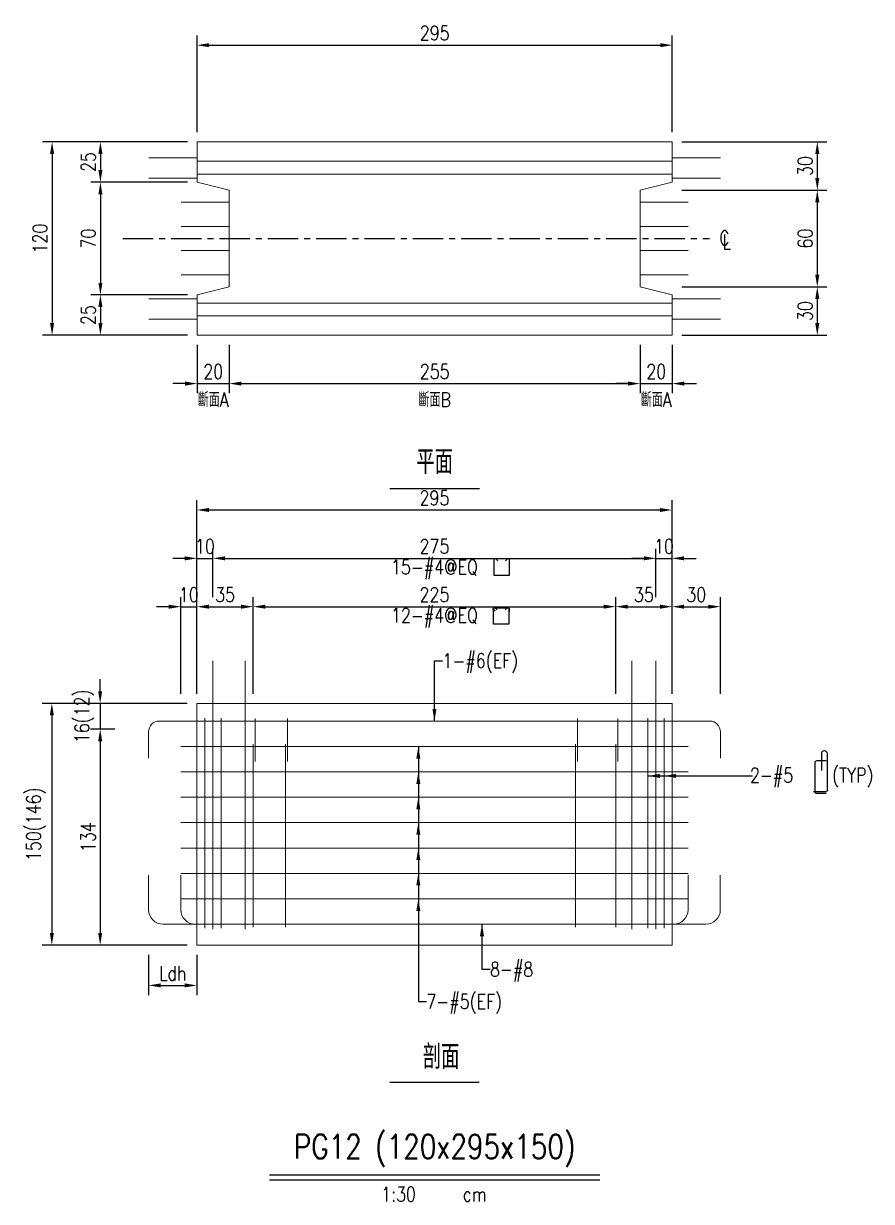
# Model space of a CAD drawing. Extents: x -4754 to 10419, y -19960 to 3841.
# Drawn here: x 6236 to 6762, y 2683 to 3414 of the extents above; entities that cross this region are included whole.
import ezdxf
from ezdxf.enums import TextEntityAlignment as Align

# ---------------------------------------------------------------- set-up
doc = ezdxf.new("R2010")
doc.units = 0
doc.header["$LTSCALE"] = 3
doc.linetypes.add('CENTER', pattern=[2, 1.25, -0.25, 0.25, -0.25])
doc.layers.get('0').update_dxf_attribs({"linetype": 'CONTINUOUS'})
doc.layers.add('HB_0', color=7, linetype='CONTINUOUS', transparency=0.5)
for name, color, linetype in [('HB_DIM', 1, 'CONTINUOUS'), ('HB_TXT_CTEXT', 2, 'CONTINUOUS'), ('鋼筋', 3, 'CONTINUOUS')]:
    doc.layers.add(name, color=color, linetype=linetype)
doc.styles.get("Standard").update_dxf_attribs({"font": 'ROMANS.shx', "width": 0.8, "bigfont": 'LCHINA.shx'})
doc.dimstyles.new('30', dxfattribs={"dimscale": 3, "dimtxt": 3, "dimasz": 2.5, "dimexe": 2, "dimexo": 2, "dimgap": 1, "dimtad": 1, "dimdsep": 46, "dimtxsty": 'Standard', "dimcen": 0, "dimclrd": 256, "dimclre": 256, "dimclrt": 2, "dimadec": 0, "dimazin": 0, "dimtfac": 1, "dimtix": 1, "dimtmove": 2, "dimatfit": 3, "dimfxl": 1, "dimtolj": 1, "dimtzin": 0, "dimarcsym": 0})

# ---------------------------------------------------------------- blocks, each defined once
blk = doc.blocks.new('beam_Topview')
at = {"layer": 'HB_TXT_CTEXT', "color": 4, "linetype": 'Continuous'}
blk.add_line((-27.76, 0), (27.76, 0), dxfattribs=at)
at = {"layer": 'HB_TXT_CTEXT', "color": 4, "linetype": 'Continuous', "width": 0.8}
blk.add_text('平面', height=15, rotation=360, dxfattribs=at).set_placement((0, 16.5), align=Align.MIDDLE)
blk = doc.blocks.new('beam_title')
at = {"layer": 'HB_TXT_CTEXT', "color": 3, "linetype": 'Continuous'}
blk.add_line((-102.52, 3), (102.52, 3), dxfattribs=at)
at = {"layer": 'HB_TXT_CTEXT', "color": 1, "linetype": 'Continuous'}
blk.add_line((-102.52, 0), (102.52, 0), dxfattribs=at)
at = {"color": 3, "linetype": 'Continuous', "width": 0.8}
blk.add_attdef('A', text='', height=15, dxfattribs=at).set_placement((0, 19.49), align=Align.MIDDLE)
at = {"color": 2, "linetype": 'Continuous', "width": 0.8}
for tag, p in [('1:30', (-22.44, -9)), ('CM', (24.84, -9))]:
    blk.add_attdef(tag, text='', height=9, dxfattribs=at).set_placement(p, align=Align.MIDDLE)
blk = doc.blocks.new('*D182')
at = {"layer": 'HB_DIM', "linetype": 'Continuous', "lineweight": -2}
for p, q in [((6343.22, 3346.95), (6343.22, 3406.95)), ((6638.22, 3346.95), (6638.22, 3406.95)), ((6350.72, 3400.95), (6630.72, 3400.95))]:
    blk.add_line(p, q, dxfattribs=at)
at = {"layer": 'HB_DIM'}
for points in [[(6350.72, 3402.2), (6350.72, 3399.7), (6343.22, 3400.95)], [(6630.72, 3399.7), (6630.72, 3402.2), (6638.22, 3400.95)]]:
    blk.add_solid(points, dxfattribs=at)
at = {"layer": 'HB_DIM', "color": 2, "linetype": 'Continuous', "insert": (6490.72, 3408.45), "char_height": 9, "attachment_point": 5, "rotation": 0}
blk.add_mtext('\\A1;295', dxfattribs=at)
blk = doc.blocks.new('*D183')
at = {"layer": 'HB_DIM', "linetype": 'Continuous', "lineweight": -2}
for p, q in [((6343.22, 3214.95), (6343.22, 3184.95)), ((6363.22, 3214.95), (6363.22, 3184.95)), ((6335.72, 3190.95), (6328.22, 3190.95)), ((6343.22, 3190.95), (6363.22, 3190.95)), ((6370.72, 3190.95), (6378.22, 3190.95))]:
    blk.add_line(p, q, dxfattribs=at)
at = {"layer": 'HB_DIM'}
for points in [[(6335.72, 3189.7), (6335.72, 3192.2), (6343.22, 3190.95)], [(6370.72, 3192.2), (6370.72, 3189.7), (6363.22, 3190.95)]]:
    blk.add_solid(points, dxfattribs=at)
at = {"layer": 'HB_DIM', "color": 2, "linetype": 'Continuous', "insert": (6353.22, 3198.45), "char_height": 9, "attachment_point": 5, "rotation": 0}
blk.add_mtext('\\A1;20', dxfattribs=at)
blk = doc.blocks.new('*D184')
at = {"layer": 'HB_DIM', "linetype": 'Continuous', "lineweight": -2}
for p, q in [((6363.22, 3214.95), (6363.22, 3184.95)), ((6618.22, 3214.95), (6618.22, 3184.95)), ((6370.72, 3190.95), (6610.72, 3190.95))]:
    blk.add_line(p, q, dxfattribs=at)
at = {"layer": 'HB_DIM'}
for points in [[(6370.72, 3192.2), (6370.72, 3189.7), (6363.22, 3190.95)], [(6610.72, 3189.7), (6610.72, 3192.2), (6618.22, 3190.95)]]:
    blk.add_solid(points, dxfattribs=at)
at = {"layer": 'HB_DIM', "color": 2, "linetype": 'Continuous', "insert": (6490.72, 3198.45), "char_height": 9, "attachment_point": 5, "rotation": 0}
blk.add_mtext('\\A1;255', dxfattribs=at)
blk = doc.blocks.new('*D185')
at = {"layer": 'HB_DIM', "linetype": 'Continuous', "lineweight": -2}
for p, q in [((6618.22, 3214.95), (6618.22, 3184.95)), ((6638.22, 3214.95), (6638.22, 3184.95)), ((6610.72, 3190.95), (6603.22, 3190.95)), ((6618.22, 3190.95), (6638.22, 3190.95)), ((6645.72, 3190.95), (6653.22, 3190.95))]:
    blk.add_line(p, q, dxfattribs=at)
at = {"layer": 'HB_DIM'}
for points in [[(6610.72, 3189.7), (6610.72, 3192.2), (6618.22, 3190.95)], [(6645.72, 3192.2), (6645.72, 3189.7), (6638.22, 3190.95)]]:
    blk.add_solid(points, dxfattribs=at)
at = {"layer": 'HB_DIM', "color": 2, "linetype": 'Continuous', "insert": (6628.22, 3198.45), "char_height": 9, "attachment_point": 5, "rotation": 0}
blk.add_mtext('\\A1;20', dxfattribs=at)
blk = doc.blocks.new('*D186')
at = {"layer": 'HB_DIM', "linetype": 'Continuous', "lineweight": -2}
for p, q in [((6337.22, 3340.95), (6247.22, 3340.95)), ((6253.22, 3333.45), (6253.22, 3228.45)), ((6337.22, 3220.95), (6247.22, 3220.95))]:
    blk.add_line(p, q, dxfattribs=at)
at = {"layer": 'HB_DIM'}
for points in [[(6254.47, 3333.45), (6251.97, 3333.45), (6253.22, 3340.95)], [(6251.97, 3228.45), (6254.47, 3228.45), (6253.22, 3220.95)]]:
    blk.add_solid(points, dxfattribs=at)
at = {"layer": 'HB_DIM', "color": 2, "linetype": 'Continuous', "insert": (6245.72, 3280.95), "char_height": 9, "attachment_point": 5, "rotation": 90}
blk.add_mtext('\\A1;120', dxfattribs=at)
blk = doc.blocks.new('*D187')
at = {"layer": 'HB_DIM', "linetype": 'Continuous', "lineweight": -2}
for p, q in [((6337.22, 3340.95), (6277.22, 3340.95)), ((6283.22, 3333.45), (6283.22, 3323.45)), ((6337.22, 3315.95), (6277.22, 3315.95))]:
    blk.add_line(p, q, dxfattribs=at)
at = {"layer": 'HB_DIM'}
for points in [[(6284.47, 3333.45), (6281.97, 3333.45), (6283.22, 3340.95)], [(6281.97, 3323.45), (6284.47, 3323.45), (6283.22, 3315.95)]]:
    blk.add_solid(points, dxfattribs=at)
at = {"layer": 'HB_DIM', "color": 2, "linetype": 'Continuous', "insert": (6275.72, 3328.45), "char_height": 9, "attachment_point": 5, "rotation": 90}
blk.add_mtext('\\A1;25', dxfattribs=at)
blk = doc.blocks.new('*D188')
at = {"layer": 'HB_DIM', "linetype": 'Continuous', "lineweight": -2}
for p, q in [((6337.22, 3315.95), (6277.22, 3315.95)), ((6283.22, 3308.45), (6283.22, 3253.45)), ((6337.22, 3245.95), (6277.22, 3245.95))]:
    blk.add_line(p, q, dxfattribs=at)
at = {"layer": 'HB_DIM'}
for points in [[(6284.47, 3308.45), (6281.97, 3308.45), (6283.22, 3315.95)], [(6281.97, 3253.45), (6284.47, 3253.45), (6283.22, 3245.95)]]:
    blk.add_solid(points, dxfattribs=at)
at = {"layer": 'HB_DIM', "color": 2, "linetype": 'Continuous', "insert": (6275.72, 3280.95), "char_height": 9, "attachment_point": 5, "rotation": 90}
blk.add_mtext('\\A1;70', dxfattribs=at)
blk = doc.blocks.new('*D189')
at = {"layer": 'HB_DIM', "linetype": 'Continuous', "lineweight": -2}
for p, q in [((6337.22, 3245.95), (6277.22, 3245.95)), ((6283.22, 3238.45), (6283.22, 3228.45)), ((6337.22, 3220.95), (6277.22, 3220.95))]:
    blk.add_line(p, q, dxfattribs=at)
at = {"layer": 'HB_DIM'}
for points in [[(6284.47, 3238.45), (6281.97, 3238.45), (6283.22, 3245.95)], [(6281.97, 3228.45), (6284.47, 3228.45), (6283.22, 3220.95)]]:
    blk.add_solid(points, dxfattribs=at)
at = {"layer": 'HB_DIM', "color": 2, "linetype": 'Continuous', "insert": (6275.72, 3233.45), "char_height": 9, "attachment_point": 5, "rotation": 90}
blk.add_mtext('\\A1;25', dxfattribs=at)
blk = doc.blocks.new('*D190')
at = {"layer": 'HB_DIM', "linetype": 'Continuous', "lineweight": -2}
for p, q in [((6644.22, 3340.95), (6734.22, 3340.95)), ((6728.22, 3333.45), (6728.22, 3318.45)), ((6644.22, 3310.95), (6734.22, 3310.95))]:
    blk.add_line(p, q, dxfattribs=at)
at = {"layer": 'HB_DIM'}
for points in [[(6729.47, 3333.45), (6726.97, 3333.45), (6728.22, 3340.95)], [(6726.97, 3318.45), (6729.47, 3318.45), (6728.22, 3310.95)]]:
    blk.add_solid(points, dxfattribs=at)
at = {"layer": 'HB_DIM', "color": 2, "linetype": 'Continuous', "insert": (6720.72, 3325.95), "char_height": 9, "attachment_point": 5, "rotation": 90}
blk.add_mtext('\\A1;30', dxfattribs=at)
blk = doc.blocks.new('*D191')
at = {"layer": 'HB_DIM', "linetype": 'Continuous', "lineweight": -2}
for p, q in [((6644.22, 3310.95), (6734.22, 3310.95)), ((6728.22, 3303.45), (6728.22, 3258.45)), ((6644.22, 3250.95), (6734.22, 3250.95))]:
    blk.add_line(p, q, dxfattribs=at)
at = {"layer": 'HB_DIM'}
for points in [[(6729.47, 3303.45), (6726.97, 3303.45), (6728.22, 3310.95)], [(6726.97, 3258.45), (6729.47, 3258.45), (6728.22, 3250.95)]]:
    blk.add_solid(points, dxfattribs=at)
at = {"layer": 'HB_DIM', "color": 2, "linetype": 'Continuous', "insert": (6720.72, 3280.95), "char_height": 9, "attachment_point": 5, "rotation": 90}
blk.add_mtext('\\A1;60', dxfattribs=at)
blk = doc.blocks.new('*D192')
at = {"layer": 'HB_DIM', "linetype": 'Continuous', "lineweight": -2}
for p, q in [((6644.22, 3250.95), (6734.22, 3250.95)), ((6728.22, 3243.45), (6728.22, 3228.45)), ((6644.22, 3220.95), (6734.22, 3220.95))]:
    blk.add_line(p, q, dxfattribs=at)
at = {"layer": 'HB_DIM'}
for points in [[(6729.47, 3243.45), (6726.97, 3243.45), (6728.22, 3250.95)], [(6726.97, 3228.45), (6729.47, 3228.45), (6728.22, 3220.95)]]:
    blk.add_solid(points, dxfattribs=at)
at = {"layer": 'HB_DIM', "color": 2, "linetype": 'Continuous', "insert": (6720.72, 3235.95), "char_height": 9, "attachment_point": 5, "rotation": 90}
blk.add_mtext('\\A1;30', dxfattribs=at)
blk = doc.blocks.new('cl')
at = {"layer": 'HB_TXT_CTEXT', "linetype": 'Continuous', "width": 0.8}
for s, p in [('C', (-0.18, 0.11)), ('L', (0.23, -0.56))]:
    blk.add_text(s, height=2.5, dxfattribs=at).set_placement(p, align=Align.MIDDLE)
blk = doc.blocks.new('beam_SectionSide')
at = {"layer": 'HB_TXT_CTEXT', "color": 4, "linetype": 'Continuous'}
blk.add_line((-27.76, 0), (27.76, 0), dxfattribs=at)
at = {"layer": 'HB_TXT_CTEXT', "color": 4, "linetype": 'Continuous', "width": 0.8}
blk.add_text(' 剖面', height=15, rotation=360, dxfattribs=at).set_placement((0, 16.5), align=Align.MIDDLE)
blk = doc.blocks.new('rebar_arrowD')
at = {"color": 1, "linetype": 'Continuous'}
blk.add_solid([(-1.25, -7.5), (0, 0), (1.25, -7.5)], dxfattribs=at)
blk = doc.blocks.new('*D419')
at = {"layer": 'HB_DIM', "linetype": 'Continuous', "lineweight": -2}
for p, q in [((6313.14, 2836.51), (6313.14, 2811.51)), ((6343.07, 2836.51), (6343.07, 2811.51)), ((6320.64, 2817.51), (6335.57, 2817.51))]:
    blk.add_line(p, q, dxfattribs=at)
at = {"layer": 'HB_DIM'}
for points in [[(6320.64, 2818.76), (6320.64, 2816.26), (6313.14, 2817.51)], [(6335.57, 2816.26), (6335.57, 2818.76), (6343.07, 2817.51)]]:
    blk.add_solid(points, dxfattribs=at)
at = {"layer": 'HB_DIM', "color": 2, "linetype": 'Continuous', "insert": (6328.1, 2825.01), "char_height": 9, "attachment_point": 5, "rotation": 0}
blk.add_mtext('\\A1;Ldh', dxfattribs=at)
blk = doc.blocks.new('rebar_arrowU')
at = {"color": 1, "linetype": 'Continuous'}
blk.add_solid([(-1.25, -7.5), (0, 0), (1.25, -7.5)], dxfattribs=at)
blk = doc.blocks.new('rebar_arrowL')
at = {"color": 1, "linetype": 'Continuous', "extrusion": (0, 0, -1)}
blk.add_solid([(-7.5, 1.25), (0, 0), (-7.5, -1.25)], dxfattribs=at)
blk = doc.blocks.new('rebar_2Tie_180_90')
at = {"layer": 'HB_TXT_CTEXT', "linetype": 'Continuous'}
for points in [[(46.52, -8.69), (46.52, 13.68, 1), (42.68, 13.68), (42.68, 3.28)], [(45.67, 9.28), (39.8, 9.28, 0.414214), (38.6, 8.08), (38.6, -9.57)], [(46.52, -8.69, -0.414214), (45.32, -9.89), (37.81, -9.89)], [(38.6, -9.57, 0.414214), (39.8, -10.77), (45.67, -10.77)]]:
    blk.add_lwpolyline(points, format="xyb", dxfattribs=at)
at = {"color": 2, "linetype": 'Continuous', "width": 0.8}
for tag, p in [('2-D16', (-1.67, 0.43)), ('(TYP)', (49.39, 0.45))]:
    blk.add_attdef(tag, text='', height=9, dxfattribs=at).set_placement(p, align=Align.MIDDLE_LEFT)
blk = doc.blocks.new('*D420')
at = {"layer": 'HB_DIM', "linetype": 'Continuous', "lineweight": -2}
for p, q in [((6343.07, 2998.51), (6343.07, 3118.51)), ((6638.07, 2998.51), (6638.07, 3118.51)), ((6350.57, 3112.51), (6630.57, 3112.51))]:
    blk.add_line(p, q, dxfattribs=at)
at = {"layer": 'HB_DIM'}
for points in [[(6350.57, 3113.76), (6350.57, 3111.26), (6343.07, 3112.51)], [(6630.57, 3111.26), (6630.57, 3113.76), (6638.07, 3112.51)]]:
    blk.add_solid(points, dxfattribs=at)
at = {"layer": 'HB_DIM', "color": 2, "linetype": 'Continuous', "insert": (6490.57, 3120.01), "char_height": 9, "attachment_point": 5, "rotation": 0}
blk.add_mtext('\\A1;295', dxfattribs=at)
blk = doc.blocks.new('*D421')
at = {"layer": 'HB_DIM', "linetype": 'Continuous', "lineweight": -2}
for p, q in [((6343.07, 3058.51), (6343.07, 3088.51)), ((6353.07, 3058.51), (6353.07, 3088.51)), ((6335.57, 3082.51), (6328.07, 3082.51)), ((6343.07, 3082.51), (6353.07, 3082.51)), ((6360.57, 3082.51), (6368.07, 3082.51))]:
    blk.add_line(p, q, dxfattribs=at)
at = {"layer": 'HB_DIM'}
for points in [[(6335.57, 3081.26), (6335.57, 3083.76), (6343.07, 3082.51)], [(6360.57, 3083.76), (6360.57, 3081.26), (6353.07, 3082.51)]]:
    blk.add_solid(points, dxfattribs=at)
at = {"layer": 'HB_DIM', "color": 2, "linetype": 'Continuous', "insert": (6348.07, 3090.01), "char_height": 9, "attachment_point": 5, "rotation": 0}
blk.add_mtext('\\A1;10', dxfattribs=at)
blk = doc.blocks.new('*D422')
at = {"layer": 'HB_DIM', "linetype": 'Continuous', "lineweight": -2}
for p, q in [((6353.07, 3058.51), (6353.07, 3088.51)), ((6628.07, 3058.51), (6628.07, 3088.51)), ((6360.57, 3082.51), (6620.57, 3082.51))]:
    blk.add_line(p, q, dxfattribs=at)
at = {"layer": 'HB_DIM'}
for points in [[(6360.57, 3083.76), (6360.57, 3081.26), (6353.07, 3082.51)], [(6620.57, 3081.26), (6620.57, 3083.76), (6628.07, 3082.51)]]:
    blk.add_solid(points, dxfattribs=at)
at = {"layer": 'HB_DIM', "color": 2, "linetype": 'Continuous', "insert": (6490.57, 3090.01), "char_height": 9, "attachment_point": 5, "rotation": 0}
blk.add_mtext('\\A1;275', dxfattribs=at)
blk = doc.blocks.new('*D423')
at = {"layer": 'HB_DIM', "linetype": 'Continuous', "lineweight": -2}
for p, q in [((6628.07, 3058.51), (6628.07, 3088.51)), ((6638.07, 3058.51), (6638.07, 3088.51)), ((6620.57, 3082.51), (6613.07, 3082.51)), ((6628.07, 3082.51), (6638.07, 3082.51)), ((6645.57, 3082.51), (6653.07, 3082.51))]:
    blk.add_line(p, q, dxfattribs=at)
at = {"layer": 'HB_DIM'}
for points in [[(6620.57, 3081.26), (6620.57, 3083.76), (6628.07, 3082.51)], [(6645.57, 3083.76), (6645.57, 3081.26), (6638.07, 3082.51)]]:
    blk.add_solid(points, dxfattribs=at)
at = {"layer": 'HB_DIM', "color": 2, "linetype": 'Continuous', "insert": (6633.07, 3090.01), "char_height": 9, "attachment_point": 5, "rotation": 0}
blk.add_mtext('\\A1;10', dxfattribs=at)
blk = doc.blocks.new('*D424')
at = {"layer": 'HB_DIM', "linetype": 'Continuous', "lineweight": -2}
for p, q in [((6333.07, 2998.51), (6333.07, 3058.51)), ((6343.07, 2998.51), (6343.07, 3058.51)), ((6325.57, 3052.51), (6318.07, 3052.51)), ((6333.07, 3052.51), (6343.07, 3052.51)), ((6350.57, 3052.51), (6358.07, 3052.51))]:
    blk.add_line(p, q, dxfattribs=at)
at = {"layer": 'HB_DIM'}
for points in [[(6325.57, 3051.26), (6325.57, 3053.76), (6333.07, 3052.51)], [(6350.57, 3053.76), (6350.57, 3051.26), (6343.07, 3052.51)]]:
    blk.add_solid(points, dxfattribs=at)
at = {"layer": 'HB_DIM', "color": 2, "linetype": 'Continuous', "insert": (6338.07, 3060.01), "char_height": 9, "attachment_point": 5, "rotation": 0}
blk.add_mtext('\\A1;10', dxfattribs=at)
blk = doc.blocks.new('*D425')
at = {"layer": 'HB_DIM', "linetype": 'Continuous', "lineweight": -2}
for p, q in [((6343.07, 2998.51), (6343.07, 3058.51)), ((6378.07, 2998.51), (6378.07, 3058.51)), ((6350.57, 3052.51), (6370.57, 3052.51))]:
    blk.add_line(p, q, dxfattribs=at)
at = {"layer": 'HB_DIM'}
for points in [[(6350.57, 3053.76), (6350.57, 3051.26), (6343.07, 3052.51)], [(6370.57, 3051.26), (6370.57, 3053.76), (6378.07, 3052.51)]]:
    blk.add_solid(points, dxfattribs=at)
at = {"layer": 'HB_DIM', "color": 2, "linetype": 'Continuous', "insert": (6360.57, 3060.01), "char_height": 9, "attachment_point": 5, "rotation": 0}
blk.add_mtext('\\A1;35', dxfattribs=at)
blk = doc.blocks.new('*D426')
at = {"layer": 'HB_DIM', "linetype": 'Continuous', "lineweight": -2}
for p, q in [((6378.07, 2998.51), (6378.07, 3058.51)), ((6603.07, 2998.51), (6603.07, 3058.51)), ((6385.57, 3052.51), (6595.57, 3052.51))]:
    blk.add_line(p, q, dxfattribs=at)
at = {"layer": 'HB_DIM'}
for points in [[(6385.57, 3053.76), (6385.57, 3051.26), (6378.07, 3052.51)], [(6595.57, 3051.26), (6595.57, 3053.76), (6603.07, 3052.51)]]:
    blk.add_solid(points, dxfattribs=at)
at = {"layer": 'HB_DIM', "color": 2, "linetype": 'Continuous', "insert": (6490.57, 3060.01), "char_height": 9, "attachment_point": 5, "rotation": 0}
blk.add_mtext('\\A1;225', dxfattribs=at)
blk = doc.blocks.new('*D427')
at = {"layer": 'HB_DIM', "linetype": 'Continuous', "lineweight": -2}
for p, q in [((6603.07, 2998.51), (6603.07, 3058.51)), ((6638.07, 2998.51), (6638.07, 3058.51)), ((6610.57, 3052.51), (6630.57, 3052.51))]:
    blk.add_line(p, q, dxfattribs=at)
at = {"layer": 'HB_DIM'}
for points in [[(6610.57, 3053.76), (6610.57, 3051.26), (6603.07, 3052.51)], [(6630.57, 3051.26), (6630.57, 3053.76), (6638.07, 3052.51)]]:
    blk.add_solid(points, dxfattribs=at)
at = {"layer": 'HB_DIM', "color": 2, "linetype": 'Continuous', "insert": (6620.57, 3060.01), "char_height": 9, "attachment_point": 5, "rotation": 0}
blk.add_mtext('\\A1;35', dxfattribs=at)
blk = doc.blocks.new('*D428')
at = {"layer": 'HB_DIM', "linetype": 'Continuous', "lineweight": -2}
for p, q in [((6638.07, 2998.51), (6638.07, 3058.51)), ((6668.07, 2998.51), (6668.07, 3058.51)), ((6645.57, 3052.51), (6660.57, 3052.51))]:
    blk.add_line(p, q, dxfattribs=at)
at = {"layer": 'HB_DIM'}
for points in [[(6645.57, 3053.76), (6645.57, 3051.26), (6638.07, 3052.51)], [(6660.57, 3051.26), (6660.57, 3053.76), (6668.07, 3052.51)]]:
    blk.add_solid(points, dxfattribs=at)
at = {"layer": 'HB_DIM', "color": 2, "linetype": 'Continuous', "insert": (6653.07, 3060.01), "char_height": 9, "attachment_point": 5, "rotation": 0}
blk.add_mtext('\\A1;30', dxfattribs=at)
blk = doc.blocks.new('*D429')
at = {"layer": 'HB_DIM', "linetype": 'Continuous', "lineweight": -2}
for p, q in [((6337.07, 2992.51), (6247.07, 2992.51)), ((6253.07, 2985.01), (6253.07, 2850.01)), ((6337.07, 2842.51), (6247.07, 2842.51))]:
    blk.add_line(p, q, dxfattribs=at)
at = {"layer": 'HB_DIM'}
for points in [[(6254.32, 2985.01), (6251.82, 2985.01), (6253.07, 2992.51)], [(6251.82, 2850.01), (6254.32, 2850.01), (6253.07, 2842.51)]]:
    blk.add_solid(points, dxfattribs=at)
at = {"layer": 'HB_DIM', "color": 2, "linetype": 'Continuous', "insert": (6243.22, 2917.51), "char_height": 9, "attachment_point": 5, "rotation": 90}
blk.add_mtext('\\A1;150(146)', dxfattribs=at)
blk = doc.blocks.new('*D430')
at = {"layer": 'HB_DIM', "linetype": 'Continuous', "lineweight": -2}
for p, q in [((6283.07, 3000.01), (6283.07, 3007.51)), ((6337.07, 2992.51), (6277.07, 2992.51)), ((6283.07, 2992.51), (6283.07, 2976.51)), ((6292.07, 2976.51), (6277.07, 2976.51)), ((6283.07, 2969.01), (6283.07, 2961.51))]:
    blk.add_line(p, q, dxfattribs=at)
at = {"layer": 'HB_DIM'}
for points in [[(6281.82, 3000.01), (6284.32, 3000.01), (6283.07, 2992.51)], [(6284.32, 2969.01), (6281.82, 2969.01), (6283.07, 2976.51)]]:
    blk.add_solid(points, dxfattribs=at)
at = {"layer": 'HB_DIM', "color": 2, "linetype": 'Continuous', "insert": (6273.22, 2984.51), "char_height": 9, "attachment_point": 5, "rotation": 90}
blk.add_mtext('\\A1;16(12)', dxfattribs=at)
blk = doc.blocks.new('*D431')
at = {"layer": 'HB_DIM', "linetype": 'Continuous', "lineweight": -2}
for p, q in [((6292.07, 2976.51), (6277.07, 2976.51)), ((6283.07, 2969.01), (6283.07, 2850.01)), ((6337.07, 2842.51), (6277.07, 2842.51))]:
    blk.add_line(p, q, dxfattribs=at)
at = {"layer": 'HB_DIM'}
for points in [[(6284.32, 2969.01), (6281.82, 2969.01), (6283.07, 2976.51)], [(6281.82, 2850.01), (6284.32, 2850.01), (6283.07, 2842.51)]]:
    blk.add_solid(points, dxfattribs=at)
at = {"layer": 'HB_DIM', "color": 2, "linetype": 'Continuous', "insert": (6275.57, 2909.51), "char_height": 9, "attachment_point": 5, "rotation": 90}
blk.add_mtext('\\A1;134', dxfattribs=at)
blk = doc.blocks.new('dim_rebar_HoopU')
at = {"linetype": 'Continuous'}
blk.add_lwpolyline([(44.17, 4.47), (45.41, 5.71, -0.668179), (46.47, 5.27), (46.47, -4.68), (37.02, -4.68), (37.02, 5.27, -0.668179), (38.09, 5.71), (39.33, 4.47)], format="xyb", dxfattribs=at)
at = {"linetype": 'Continuous', "width": 0.8}
blk.add_attdef('25-D13@EQ', text='', height=9, dxfattribs=at).set_placement((0, 0), align=Align.MIDDLE)
blk = doc.blocks.new('dim_rebar_HoopUwithTie')
at = {"linetype": 'Continuous'}
for points in [[(37.71, 3.13), (36.52, 4.32, -0.668179), (36.95, 5.34), (45.82, 5.34, -0.414214), (46.42, 4.74), (46.42, 2.79)], [(43.88, 4.04), (45.07, 5.23, -0.668179), (46.09, 4.81), (46.09, -4.89), (36.68, -4.89), (36.68, 4.81, -0.668179), (37.71, 5.23), (38.89, 4.04)]]:
    blk.add_lwpolyline(points, format="xyb", dxfattribs=at)
at = {"linetype": 'Continuous', "width": 0.8}
blk.add_attdef('22-D13@EQ', text='', height=9, dxfattribs=at).set_placement((0, 0), align=Align.MIDDLE)

msp = doc.modelspace()

# ---------------------------------------------------------------- linework, layer by layer
at = {"layer": 'HB_0', "lineweight": 5}
for p, q in [((6363.223, 3340.95, 146), (6343.223, 3340.95, 146)), ((6343.223, 3340.95, 146), (6343.223, 3328.95, 146)), ((6618.223, 3340.95, 146), (6363.223, 3340.95, 146)), ((6638.223, 3340.95, 146), (6618.223, 3340.95, 146)), ((6638.223, 3328.95, 146), (6638.223, 3340.95, 146)), ((6363.223, 3328.95, 146), (6343.223, 3328.95, 146)), ((6343.223, 3328.95, 146), (6343.223, 3320.95, 134)), ((6343.223, 3328.95, 146), (6363.223, 3328.95, 146)), ((6618.223, 3328.95, 146), (6363.223, 3328.95, 146)), ((6363.223, 3328.95, 146), (6618.223, 3328.95, 146)), ((6638.223, 3328.95, 146), (6618.223, 3328.95, 146)), ((6618.223, 3328.95, 146), (6638.223, 3328.95, 146)), ((6638.223, 3320.95, 134), (6638.223, 3328.95, 146)), ((6363.223, 3320.95, 134), (6343.223, 3320.95, 134)), ((6343.223, 3320.95, 134), (6343.223, 3315.95, 134)), ((6343.223, 3320.95, 134), (6363.223, 3320.95, 134)), ((6363.223, 3320.95, 134), (6618.223, 3320.95, 134)), ((6618.223, 3320.95, 134), (6363.223, 3320.95, 134)), ((6638.223, 3320.95, 134), (6618.223, 3320.95, 134)), ((6618.223, 3320.95, 134), (6638.223, 3320.95, 134)), ((6638.223, 3315.95, 134), (6638.223, 3320.95, 134)), ((6343.223, 3315.95, 134), (6363.223, 3310.95, 134)), ((6618.223, 3310.95, 134), (6638.223, 3315.95, 134)), ((6363.223, 3310.95, 134), (6363.223, 3250.95, 134)), ((6618.223, 3250.95, 134), (6618.223, 3310.95, 134)), ((6363.223, 3250.95, 134), (6343.223, 3245.95, 134)), ((6343.223, 3245.95, 134), (6343.223, 3240.95, 134)), ((6638.223, 3245.95, 134), (6618.223, 3250.95, 134)), ((6638.223, 3240.95, 134), (6638.223, 3245.95, 134)), ((6343.223, 3240.95, 134), (6363.223, 3240.95, 134)), ((6363.223, 3240.95, 134), (6343.223, 3240.95, 134)), ((6343.223, 3240.95, 134), (6343.223, 3232.95, 150)), ((6618.223, 3240.95, 134), (6363.223, 3240.95, 134)), ((6363.223, 3240.95, 134), (6618.223, 3240.95, 134)), ((6618.223, 3240.95, 134), (6638.223, 3240.95, 134)), ((6638.223, 3240.95, 134), (6618.223, 3240.95, 134)), ((6638.223, 3232.95, 150), (6638.223, 3240.95, 134)), ((6343.223, 3232.95, 150), (6363.223, 3232.95, 150)), ((6363.223, 3232.95, 150), (6343.223, 3232.95, 150)), ((6343.223, 3232.95, 150), (6343.223, 3220.95, 150)), ((6618.223, 3232.95, 150), (6363.223, 3232.95, 150)), ((6363.223, 3232.95, 150), (6618.223, 3232.95, 150)), ((6618.223, 3232.95, 150), (6638.223, 3232.95, 150)), ((6638.223, 3232.95, 150), (6618.223, 3232.95, 150)), ((6638.223, 3220.95, 150), (6638.223, 3232.95, 150)), ((6343.223, 3220.95, 150), (6363.223, 3220.95, 150)), ((6363.223, 3220.95, 150), (6618.223, 3220.95, 150)), ((6618.223, 3220.95, 150), (6638.223, 3220.95, 150)), ((6343.073, 2992.507), (6363.073, 2992.507)), ((6343.073, 2976.507, -8), (6343.073, 2992.507)), ((6363.073, 2992.507), (6618.073, 2992.507)), ((6618.073, 2992.507), (6638.073, 2992.507)), ((6638.073, 2992.507), (6638.073, 2976.507, -8)), ((6343.073, 2842.507, -108), (6343.073, 2988.507, -108)), ((6638.073, 2988.507, -108), (6638.073, 2842.507, -108)), ((6343.073, 2842.507, -13), (6343.073, 2976.507, -13)), ((6638.073, 2976.507, -13), (6638.073, 2842.507, -13)), ((6363.073, 2842.507, -108), (6343.073, 2842.507, -108)), ((6363.073, 2842.507, -18), (6343.073, 2842.507, -13)), ((6618.073, 2842.507, -108), (6363.073, 2842.507, -108)), ((6638.073, 2842.507, -108), (6618.073, 2842.507, -108)), ((6638.073, 2842.507, -13), (6618.073, 2842.507, -18))]:
    msp.add_line(p, q, dxfattribs=at)
at = {"layer": 'HB_0', "color": 1, "linetype": 'CENTER', "ltscale": 5}
msp.add_lwpolyline([(6297.223, 3280.95), (6661.223, 3280.95)], dxfattribs=at)
at = {"layer": 'HB_TXT_CTEXT', "color": 1, "linetype": 'Continuous'}
for points in [[(6490.573, 2981.507), (6490.573, 2989.007), (6490.573, 3019.007), (6495.573, 3019.007)], [(6480.573, 2965.757), (6480.573, 2871.257), (6480.573, 2807.507), (6485.573, 2807.507)], [(6623.073, 2947.507), (6633.073, 2947.507), (6688.073, 2947.507)], [(6520.073, 2855.507), (6520.073, 2842.507), (6520.073, 2827.507), (6525.073, 2827.507)]]:
    msp.add_lwpolyline(points, dxfattribs=at)
at = {"layer": '鋼筋', "lineweight": 5}
for p, q in [((6313.286, 3330.95, 13), (6343.223, 3330.95, 13)), ((6668.16, 3330.95, 21.89), (6638.223, 3330.95, 21.89)), ((6313.286, 3318.45, 13), (6343.223, 3318.45, 13)), ((6668.16, 3318.45, 21.89), (6638.223, 3318.45, 21.89)), ((6333.286, 3303.45, 13), (6363.223, 3303.45, 13)), ((6648.16, 3303.45, 21.89), (6618.223, 3303.45, 21.89)), ((6333.286, 3288.45, 13), (6363.223, 3288.45, 13)), ((6648.16, 3288.45, 21.89), (6618.223, 3288.45, 21.89)), ((6333.286, 3273.45, 13), (6363.223, 3273.45, 13)), ((6648.16, 3273.45, 21.89), (6618.223, 3273.45, 21.89)), ((6333.286, 3258.45, 13), (6363.223, 3258.45, 13)), ((6648.16, 3258.45, 21.89), (6618.223, 3258.45, 21.89)), ((6313.286, 3243.45, 13), (6343.223, 3243.45, 13)), ((6668.16, 3243.45, 21.89), (6638.223, 3243.45, 21.89)), ((6313.286, 3230.95, 13), (6343.223, 3230.95, 13)), ((6668.16, 3230.95, 21.89), (6638.223, 3230.95, 21.89)), ((6353.073, 3008.142, -81.055), (6353.073, 3015.762, -81.055)), ((6353.073, 3015.762, -87.405), (6353.073, 2855.507, -87.405)), ((6353.073, 2855.507, -8.595), (6353.073, 3015.762, -8.595)), ((6353.073, 3015.762, -14.945), (6353.073, 3008.142, -14.945)), ((6373.073, 3008.142, -81.055), (6373.073, 3015.762, -81.055)), ((6373.073, 3015.762, -87.405), (6373.073, 2855.507, -87.405)), ((6373.073, 2855.507, -8.595), (6373.073, 3015.762, -8.595)), ((6373.073, 3015.762, -14.945), (6373.073, 3008.142, -14.945)), ((6613.073, 3008.142, -81.055), (6613.073, 3015.762, -81.055)), ((6613.073, 3015.762, -87.405), (6613.073, 2855.507, -87.405)), ((6613.073, 2855.507, -8.595), (6613.073, 3015.762, -8.595)), ((6613.073, 3015.762, -14.945), (6613.073, 3008.142, -14.945)), ((6628.073, 3008.142, -81.055), (6628.073, 3015.762, -81.055)), ((6628.073, 3015.762, -87.405), (6628.073, 2855.507, -87.405)), ((6628.073, 2855.507, -8.595), (6628.073, 3015.762, -8.595)), ((6628.073, 3015.762, -14.945), (6628.073, 3008.142, -14.945)), ((6313.073, 2958.587, -98), (6313.073, 2974.822, -98)), ((6319.758, 2981.507, -98), (6661.388, 2981.507, -98)), ((6348.073, 2857.02, -102.13), (6348.073, 2979.282, -102.13)), ((6348.073, 2979.282, -94.18), (6348.073, 2956.27, -94.18)), ((6358.073, 2857.02, -102.13), (6358.073, 2979.282, -102.13)), ((6358.073, 2979.282, -94.18), (6358.073, 2956.27, -94.18)), ((6379.343, 2956.51, -94.83), (6379.343, 2979.922, -94.83)), ((6379.343, 2979.922, -101.18), (6379.343, 2956.51, -101.18)), ((6399.343, 2956.51, -94.83), (6399.343, 2979.922, -94.83)), ((6399.343, 2979.922, -101.18), (6399.343, 2956.51, -101.18)), ((6579.343, 2956.51, -94.83), (6579.343, 2979.922, -94.83)), ((6579.343, 2979.922, -101.18), (6579.343, 2956.51, -101.18)), ((6604.343, 2956.51, -94.83), (6604.343, 2979.922, -94.83)), ((6604.343, 2979.922, -101.18), (6604.343, 2956.51, -101.18)), ((6623.073, 2857.02, -102.13), (6623.073, 2979.282, -102.13)), ((6623.073, 2979.282, -94.18), (6623.073, 2956.27, -94.18)), ((6633.073, 2857.02, -102.13), (6633.073, 2979.282, -102.13)), ((6633.073, 2979.282, -94.18), (6633.073, 2956.27, -94.18)), ((6668.073, 2974.822, -98), (6668.073, 2958.587, -98)), ((6333.073, 2965.757, -98), (6648.073, 2965.757, -98)), ((6378.073, 2956.392, -93.555), (6378.073, 2964.012, -93.555)), ((6378.073, 2964.012, -99.905), (6378.073, 2856.777, -99.905)), ((6378.073, 2856.777, 3.905), (6378.073, 2964.012, 3.905)), ((6378.073, 2964.012, -2.445), (6378.073, 2956.392, -2.445)), ((6398.073, 2956.392, -93.555), (6398.073, 2964.012, -93.555)), ((6398.073, 2964.012, -99.905), (6398.073, 2856.777, -99.905)), ((6398.073, 2856.777, 3.905), (6398.073, 2964.012, 3.905)), ((6398.073, 2964.012, -2.445), (6398.073, 2956.392, -2.445)), ((6578.073, 2956.392, -93.555), (6578.073, 2964.012, -93.555)), ((6578.073, 2964.012, -99.905), (6578.073, 2856.777, -99.905)), ((6578.073, 2856.777, 3.905), (6578.073, 2964.012, 3.905)), ((6578.073, 2964.012, -2.445), (6578.073, 2956.392, -2.445)), ((6603.073, 2956.392, -93.555), (6603.073, 2964.012, -93.555)), ((6603.073, 2964.012, -99.905), (6603.073, 2856.777, -99.905)), ((6603.073, 2856.777, 3.905), (6603.073, 2964.012, 3.905)), ((6603.073, 2964.012, -2.445), (6603.073, 2956.392, -2.445)), ((6333.073, 2950.007, -98), (6648.073, 2950.007, -98)), ((6333.073, 2934.257, -98), (6648.073, 2934.257, -98)), ((6333.073, 2918.507, -98), (6648.073, 2918.507, -98)), ((6333.073, 2902.757, -98), (6648.073, 2902.757, -98)), ((6313.136, 2885.987, -98), (6313.136, 2864.397, -98)), ((6313.136, 2885.987, -85.5), (6313.136, 2864.397, -85.5)), ((6333.073, 2887.007, -98), (6648.073, 2887.007, -98)), ((6333.136, 2885.987, -70.5), (6333.136, 2864.397, -70.5)), ((6333.136, 2885.987, -55.5), (6333.136, 2864.397, -55.5)), ((6648.01, 2864.397, -70.5), (6648.01, 2885.987, -70.5)), ((6648.01, 2864.397, -55.5), (6648.01, 2885.987, -55.5)), ((6668.01, 2864.397, -98), (6668.01, 2885.987, -98)), ((6668.01, 2864.397, -85.5), (6668.01, 2885.987, -85.5)), ((6333.073, 2871.257, -98), (6648.073, 2871.257, -98)), ((6322.026, 2855.507, -98), (6659.12, 2855.507, -98)), ((6322.026, 2855.507, -85.5), (6659.12, 2855.507, -85.5)), ((6342.026, 2855.507, -70.5), (6639.12, 2855.507, -70.5)), ((6342.026, 2855.507, -55.5), (6639.12, 2855.507, -55.5)), ((6348.073, 2853.045, -88.615), (6348.073, 2853.045, -98.155)), ((6353.073, 2852.332, -84.23), (6353.073, 2852.332, -11.77)), ((6358.073, 2853.045, -88.615), (6358.073, 2853.045, -98.155)), ((6373.073, 2852.332, -84.23), (6373.073, 2852.332, -11.77)), ((6378.073, 2853.602, -96.73), (6378.073, 2853.602, 0.73)), ((6398.073, 2853.602, -96.73), (6398.073, 2853.602, 0.73)), ((6578.073, 2853.602, -96.73), (6578.073, 2853.602, 0.73)), ((6603.073, 2853.602, -96.73), (6603.073, 2853.602, 0.73)), ((6613.073, 2852.332, -84.23), (6613.073, 2852.332, -11.77)), ((6623.073, 2853.045, -88.615), (6623.073, 2853.045, -98.155)), ((6628.073, 2852.332, -84.23), (6628.073, 2852.332, -11.77)), ((6633.073, 2853.045, -88.615), (6633.073, 2853.045, -98.155))]:
    msp.add_line(p, q, dxfattribs=at)
at = {"layer": '鋼筋', "lineweight": 5, "extrusion": (-1, 2.44929e-16, 0)}
for centre, start, end in [((-3015.762, -84.23, -6353.073), 90, 270), ((-3015.762, -11.77, -6353.073), 90, 270), ((-3015.762, -84.23, -6373.073), 90, 270), ((-3015.762, -11.77, -6373.073), 90, 270), ((-3015.762, -84.23, -6613.073), 90, 270), ((-3015.762, -11.77, -6613.073), 90, 270), ((-3015.762, -84.23, -6628.073), 90, 270), ((-3015.762, -11.77, -6628.073), 90, 270), ((-2979.922, -98.005, -6379.343), 90, 270), ((-2979.922, -98.005, -6399.343), 90, 270), ((-2979.922, -98.005, -6579.343), 90, 270), ((-2979.922, -98.005, -6604.343), 90, 270), ((-2964.012, -96.73, -6378.073), 90, 270), ((-2964.012, 0.73, -6378.073), 90, 270), ((-2964.012, -96.73, -6398.073), 90, 270), ((-2964.012, 0.73, -6398.073), 90, 270), ((-2964.012, -96.73, -6578.073), 90, 270), ((-2964.012, 0.73, -6578.073), 90, 270), ((-2964.012, -96.73, -6603.073), 90, 270), ((-2964.012, 0.73, -6603.073), 90, 270), ((-2855.507, -84.23, -6353.073), 270, 0), ((-2855.507, -11.77, -6353.073), 0, 90), ((-2855.507, -84.23, -6373.073), 270, 0), ((-2855.507, -11.77, -6373.073), 0, 90), ((-2856.777, -96.73, -6378.073), 270, 0), ((-2856.777, 0.73, -6378.073), 0, 90), ((-2856.777, -96.73, -6398.073), 270, 0), ((-2856.777, 0.73, -6398.073), 0, 90), ((-2856.777, -96.73, -6578.073), 270, 0), ((-2856.777, 0.73, -6578.073), 0, 90), ((-2856.777, -96.73, -6603.073), 270, 0), ((-2856.777, 0.73, -6603.073), 0, 90), ((-2855.507, -84.23, -6613.073), 270, 0), ((-2855.507, -11.77, -6613.073), 0, 90), ((-2855.507, -84.23, -6628.073), 270, 0), ((-2855.507, -11.77, -6628.073), 0, 90)]:
    msp.add_arc(centre, 3.175, start, end, dxfattribs=at)
at = {"layer": '鋼筋', "lineweight": 5, "extrusion": (1, -2.44929e-16, 1.22465e-16)}
for centre, start, end in [((2979.282, -98.155, 6348.073), 270, 90), ((2979.282, -98.155, 6358.073), 270, 90), ((2979.282, -98.155, 6623.073), 270, 90), ((2979.282, -98.155, 6633.073), 270, 90), ((2857.02, -98.155, 6348.073), 180, 270), ((2857.02, -98.155, 6358.073), 180, 270), ((2857.02, -98.155, 6623.073), 180, 270), ((2857.02, -98.155, 6633.073), 180, 270)]:
    msp.add_arc(centre, 3.975, start, end, dxfattribs=at)
at = {"layer": '鋼筋', "lineweight": 5, "extrusion": (0, 0, -1)}
for centre, start, end in [((-6319.758, 2974.822, 98), 0, 90), ((-6661.388, 2974.822, 98), 90, 180)]:
    msp.add_arc(centre, 6.685, start, end, dxfattribs=at)
at = {"layer": '鋼筋', "lineweight": 5}
for centre, start, end in [((6322.026, 2864.397, -98), 180, 270), ((6322.026, 2864.397, -85.5), 180, 270), ((6342.026, 2864.397, -70.5), 180, 270), ((6342.026, 2864.397, -55.5), 180, 270), ((6639.12, 2864.397, -70.5), 270, 0), ((6639.12, 2864.397, -55.5), 270, 0), ((6659.12, 2864.397, -98), 270, 0), ((6659.12, 2864.397, -85.5), 270, 0)]:
    msp.add_arc(centre, 8.89, start, end, dxfattribs=at)

# ---------------------------------------------------------------- block references
at = {"layer": 'HB_0', "linetype": 'Continuous', "xscale": 3.6, "yscale": 3.6, "zscale": 3.6}
msp.add_blockref('cl', (6671.223, 3280.95, 150), dxfattribs=at)
at = {"layer": 'HB_TXT_CTEXT', "color": 0, "linetype": 'Continuous', "rotation": 360}
for name, p in [('beam_Topview', (6490.723, 3125.95)), ('beam_SectionSide', (6490.573, 2757.507))]:
    msp.add_blockref(name, p, dxfattribs=at)
at = {"layer": 'HB_TXT_CTEXT', "linetype": 'Continuous'}
for name, p, values in [('dim_rebar_HoopU', (6490.573, 3076.507, -108), {'25-D13@EQ': '15-#4@EQ'}), ('dim_rebar_HoopUwithTie', (6490.573, 3046.507, -108), {'22-D13@EQ': '12-#4@EQ'}), ('rebar_2Tie_180_90', (6688.073, 2947.507, -88.615), {'2-D16': '2-#5', '(TYP)': '(TYP)'})]:
    msp.add_blockref(name, p, dxfattribs=at).add_auto_attribs(values)
at = {"layer": 'HB_TXT_CTEXT', "linetype": 'Continuous', "rotation": 180}
msp.add_blockref('rebar_arrowD', (6490.573, 2981.507, -98), dxfattribs=at)
at = {"layer": 'HB_TXT_CTEXT', "linetype": 'Continuous'}
for name, p in [('rebar_arrowU', (6480.573, 2965.757, -98)), ('rebar_arrowU', (6480.573, 2950.007, -98)), ('rebar_arrowL', (6623.073, 2947.507, -88.615)), ('rebar_arrowL', (6633.073, 2947.507, -88.615)), ('rebar_arrowU', (6480.573, 2934.257, -98)), ('rebar_arrowU', (6480.573, 2918.507, -98)), ('rebar_arrowU', (6480.573, 2902.757, -98)), ('rebar_arrowU', (6480.573, 2887.007, -98)), ('rebar_arrowU', (6480.573, 2871.257, -98)), ('rebar_arrowU', (6520.073, 2855.507))]:
    msp.add_blockref(name, p, dxfattribs=at)
at = {"layer": 'HB_TXT_CTEXT', "color": 0, "linetype": 'Continuous', "rotation": 360}
msp.add_blockref('beam_title', (6490.723, 2696.95), dxfattribs=at).add_auto_attribs({'A': 'PG12 (120x295x150)', '1:30': '1:30', 'CM': 'cm'})

# ---------------------------------------------------------------- texts
at = {"layer": 'HB_TXT_CTEXT', "linetype": 'Continuous', "width": 0.8}
for s, p in [('斷面A', (6353.223, 3180.95)), ('斷面B', (6490.723, 3180.95)), ('斷面A', (6628.223, 3180.95))]:
    msp.add_text(s, height=9, dxfattribs=at).set_placement(p, align=Align.MIDDLE_CENTER)
for s, p in [('1-#6(EF)', (6495.573, 3019.007, -98)), ('8-#8', (6525.073, 2827.507)), ('7-#5(EF)', (6485.573, 2807.507, -98))]:
    msp.add_text(s, height=9, dxfattribs=at).set_placement(p, align=Align.MIDDLE_LEFT)

# ---------------------------------------------------------------- dimensions: what is measured, and where the dimension line sits
at = {"layer": 'HB_DIM', "linetype": 'Continuous'}
for base, p1, p2, angle, override, picture, middle in [((6638.223, 3400.95), (6343.223, 3340.95, 134), (6638.223, 3340.95, 134), 0, {"dimpost": '<>'}, '*D182', (6490.723, 3408.45)), ((6253.223, 3220.95), (6343.223, 3340.95, 134), (6343.223, 3220.95, 134), 90, {"dimtad": 4, "dimpost": '<>'}, '*D186', (6245.723, 3280.95)), ((6283.223, 3315.95), (6343.223, 3340.95, 134), (6343.223, 3315.95, 134), 90, {"dimtad": 4, "dimpost": '<>'}, '*D187', (6275.723, 3328.45)), ((6728.223, 3310.95), (6638.223, 3340.95, 134), (6638.223, 3310.95, 134), 90, {"dimtad": 4, "dimpost": '<>'}, '*D190', (6720.723, 3325.95)), ((6283.223, 3245.95), (6343.223, 3315.95, 134), (6343.223, 3245.95, 134), 90, {"dimtad": 4, "dimpost": '<>'}, '*D188', (6275.723, 3280.95)), ((6728.223, 3250.95), (6638.223, 3310.95, 134), (6638.223, 3250.95, 134), 90, {"dimtad": 4, "dimpost": '<>'}, '*D191', (6720.723, 3280.95)), ((6283.223, 3220.95), (6343.223, 3245.95, 134), (6343.223, 3220.95, 134), 90, {"dimtad": 4, "dimpost": '<>'}, '*D189', (6275.723, 3233.45)), ((6728.223, 3220.95), (6638.223, 3250.95, 134), (6638.223, 3220.95, 134), 90, {"dimtad": 4, "dimpost": '<>'}, '*D192', (6720.723, 3235.95)), ((6363.223, 3190.95), (6343.223, 3220.95, 134), (6363.223, 3220.95, 134), 0, {"dimpost": '<>'}, '*D183', (6353.223, 3198.45)), ((6618.223, 3190.95), (6363.223, 3220.95, 134), (6618.223, 3220.95, 134), 0, {"dimpost": '<>'}, '*D184', (6490.723, 3198.45)), ((6638.223, 3190.95), (6618.223, 3220.95, 134), (6638.223, 3220.95, 134), 0, {"dimpost": '<>'}, '*D185', (6628.223, 3198.45)), ((6638.073, 3112.507), (6343.073, 2992.507, -108), (6638.073, 2992.507, -108), 0, {"dimpost": '<>'}, '*D420', (6490.573, 3120.007)), ((6353.073, 3082.507), (6343.073, 3052.507, -108), (6353.073, 3052.507, -108), 0, {"dimpost": '<>'}, '*D421', (6348.073, 3090.007)), ((6628.073, 3082.507), (6353.073, 3052.507, -108), (6628.073, 3052.507, -108), 0, {"dimpost": '<>'}, '*D422', (6490.573, 3090.007)), ((6638.073, 3082.507), (6628.073, 3052.507, -108), (6638.073, 3052.507, -108), 0, {"dimpost": '<>'}, '*D423', (6633.073, 3090.007)), ((6343.073, 3052.507), (6333.073, 2992.507, -108), (6343.073, 2992.507, -108), 0, {"dimpost": '<>'}, '*D424', (6338.073, 3060.007)), ((6378.073, 3052.507), (6343.073, 2992.507, -108), (6378.073, 2992.507, -108), 0, {"dimpost": '<>'}, '*D425', (6360.573, 3060.007)), ((6603.073, 3052.507), (6378.073, 2992.507, -108), (6603.073, 2992.507, -108), 0, {"dimpost": '<>'}, '*D426', (6490.573, 3060.007)), ((6638.073, 3052.507), (6603.073, 2992.507, -108), (6638.073, 2992.507, -108), 0, {"dimpost": '<>'}, '*D427', (6620.573, 3060.007)), ((6668.073, 3052.507), (6638.073, 2992.507, -108), (6668.073, 2992.507, -108), 0, {"dimpost": '<>'}, '*D428', (6653.073, 3060.007)), ((6283.073, 2842.507), (6298.073, 2976.507, -108), (6343.073, 2842.507, -108), 90, {"dimtad": 4, "dimpost": '<>'}, '*D431', (6275.573, 2909.507))]:
    dim = msp.add_linear_dim(base=base, p1=p1, p2=p2, angle=angle, dimstyle='30', override=override, dxfattribs=at)
    dim.commit()
    dim.dimension.update_dxf_attribs({"geometry": picture, "text_midpoint": middle})
for base, p1, p2, angle, text, override, picture, middle in [((6283.073, 2976.507), (6343.073, 2992.507, -108), (6298.073, 2976.507, -108), 90, '<>(12)', {"dimtad": 4, "dimpost": '<>'}, '*D430', (6273.216, 2984.507)), ((6253.073, 2842.507), (6343.073, 2992.507, -108), (6343.073, 2842.507, -108), 90, '<>(146)', {"dimtad": 4, "dimpost": '<>'}, '*D429', (6243.216, 2917.507)), ((6343.073, 2817.507), (6313.136, 2842.507, -98), (6343.073, 2842.507, -108), 0, 'Ldh', {"dimpost": '<>'}, '*D419', (6328.105, 2825.007))]:
    dim = msp.add_linear_dim(base=base, p1=p1, p2=p2, angle=angle, text=text, dimstyle='30', override=override, dxfattribs=at)
    dim.commit()
    dim.dimension.update_dxf_attribs({"geometry": picture, "text_midpoint": middle})

doc.saveas('drawing.dxf')
